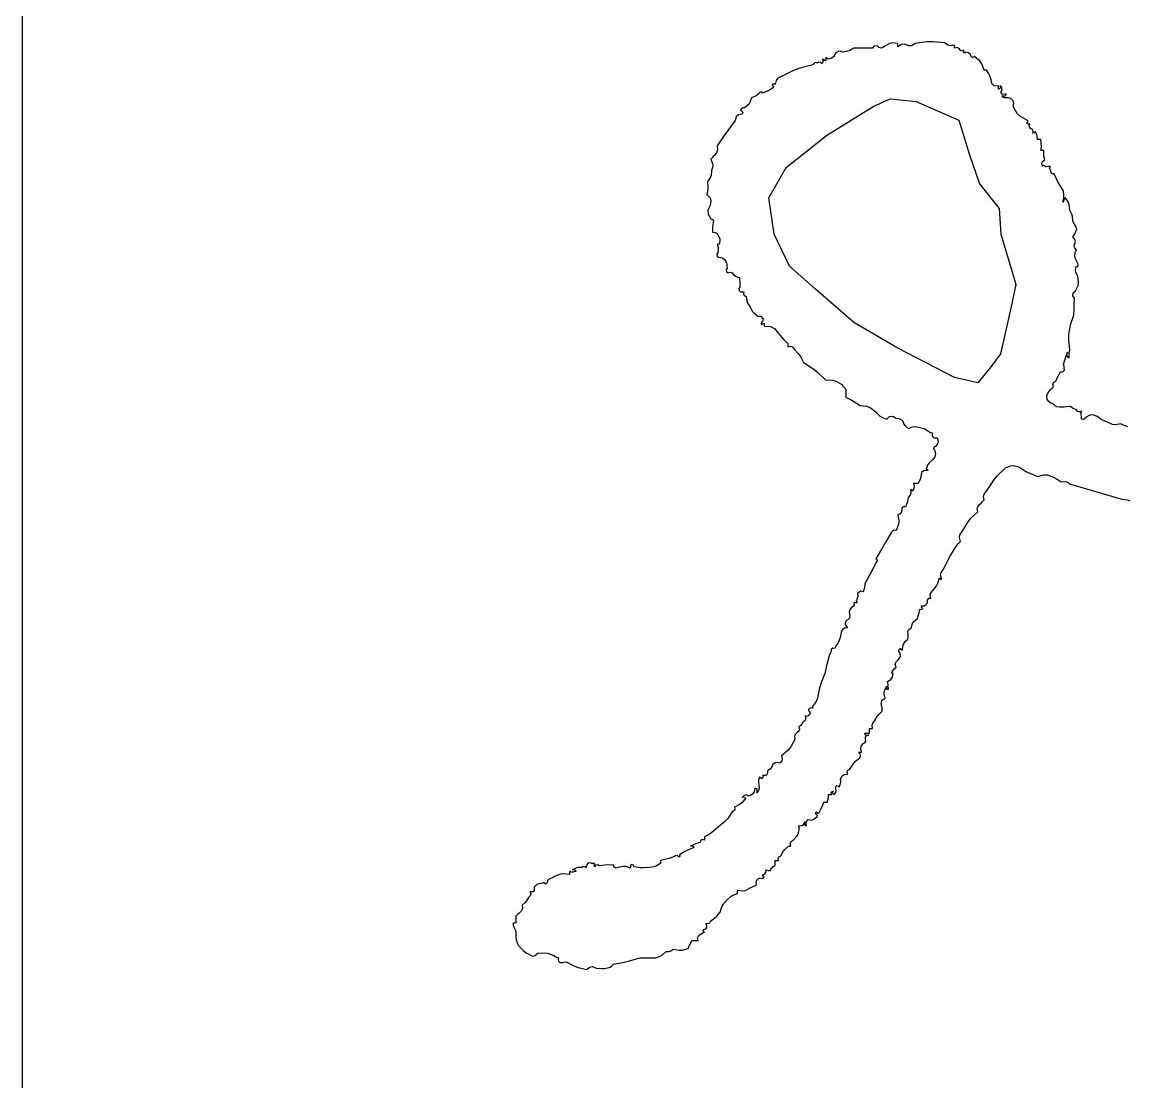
# Model space of a CAD drawing. Header units: millimetres. Extents: x 539196 to 807275, y 431843 to 1156631.
# Drawn here: x 623503 to 624034, y 433869 to 434378 of the extents above; entities that cross this region are included whole.
import ezdxf

# ---------------------------------------------------------------- set-up
doc = ezdxf.new("R2010")
doc.units = ezdxf.units.MM
doc.header["$MEASUREMENT"] = 0

# ---------------------------------------------------------------- blocks, each defined once
blk = doc.blocks.new('nhgjnj')
for p, q in [((109.1103, 1.0803), (109.0967, 1.0566)), ((109.116, 1.0931), (109.1103, 1.0803)), ((109.1245, 1.1192), (109.116, 1.0931)), ((109.7635, 1.0636), (109.7709, 1.1123)), ((109.7709, 1.1123), (109.7781, 1.1367)), ((109.1024, 0.9819), (109.0828, 0.9386)), ((109.0967, 1.0566), (109.1057, 1.0099)), ((109.1057, 1.0099), (109.1024, 0.9819)), ((109.7097, 0.8833), (109.7635, 1.0636)), ((109.0587, 0.8811), (109.0342, 0.8483)), ((109.0689, 0.9), (109.0587, 0.8811)), ((109.0828, 0.9386), (109.0689, 0.9)), ((109.6834, 0.793), (109.7097, 0.8833)), ((109.0342, 0.8483), (109.0189, 0.8094)), ((109.0189, 0.8094), (109.0208, 0.7806)), ((109.6315, 0.6121), (109.6834, 0.793)), ((108.9917, 0.7102), (108.9855, 0.7093)), ((108.9855, 0.7093), (108.9922, 0.6902)), ((108.9922, 0.6902), (108.9874, 0.6734)), ((108.9964, 0.7078), (108.9917, 0.7102)), ((108.9994, 0.7024), (108.9964, 0.7078)), ((109.0215, 0.7065), (108.9994, 0.7024)), ((109.0208, 0.7806), (109.0411, 0.7441)), ((109.0327, 0.7079), (109.0215, 0.7065)), ((109.055, 0.7093), (109.0327, 0.7079)), ((109.0411, 0.7441), (109.0536, 0.7358)), ((109.0536, 0.7358), (109.0584, 0.7239)), ((109.0584, 0.7239), (109.055, 0.7093)), ((107.1354, 0.5903), (107.0962, 0.5635)), ((107.1602, 0.5996), (107.1354, 0.5903)), ((107.2074, 0.6051), (107.1602, 0.5996)), ((107.2439, 0.6226), (107.2074, 0.6051)), ((107.2644, 0.6284), (107.2439, 0.6226)), ((107.3046, 0.6329), (107.2644, 0.6284)), ((107.332, 0.6477), (107.3046, 0.6329)), ((107.3459, 0.6546), (107.332, 0.6477)), ((107.3741, 0.6677), (107.3459, 0.6546)), ((107.4024, 0.655), (107.3741, 0.6677)), ((107.4164, 0.6481), (107.4024, 0.655)), ((107.4435, 0.6329), (107.4164, 0.6481)), ((107.4662, 0.6499), (107.4435, 0.6329)), ((107.4855, 0.6538), (107.4662, 0.6499)), ((107.513, 0.6468), (107.4855, 0.6538)), ((107.5304, 0.6446), (107.513, 0.6468)), ((107.542, 0.6485), (107.5304, 0.6446)), ((107.5547, 0.6607), (107.542, 0.6485)), ((107.56, 0.6639), (107.5547, 0.6607)), ((107.5679, 0.6599), (107.56, 0.6639)), ((107.5686, 0.6538), (107.5679, 0.6599)), ((107.6136, 0.6499), (107.5686, 0.6538)), ((107.6391, 0.6547), (107.6136, 0.6499)), ((107.6797, 0.6746), (107.6391, 0.6547)), ((107.691, 0.6799), (107.6797, 0.6746)), ((107.7049, 0.6729), (107.691, 0.6799)), ((107.7075, 0.6607), (107.7049, 0.6729)), ((107.741, 0.6561), (107.7075, 0.6607)), ((107.7606, 0.6594), (107.741, 0.6561)), ((107.7908, 0.6746), (107.7606, 0.6594)), ((107.8437, 0.6825), (107.7908, 0.6746)), ((107.8749, 0.6776), (107.8437, 0.6825)), ((107.9228, 0.6538), (107.8749, 0.6776)), ((107.9388, 0.6344), (107.9228, 0.6538)), ((107.9654, 0.6314), (107.9388, 0.6344)), ((107.9853, 0.6468), (107.9654, 0.6314)), ((108.0464, 0.6436), (107.9853, 0.6468)), ((108.077, 0.6422), (108.0464, 0.6436)), ((108.1381, 0.6399), (108.077, 0.6422)), ((108.1715, 0.6288), (108.1381, 0.6399)), ((108.1881, 0.6232), (108.1715, 0.6288)), ((108.2215, 0.6121), (108.1881, 0.6232)), ((108.3092, 0.5973), (108.2215, 0.6121)), ((108.3553, 0.5958), (108.3092, 0.5973)), ((108.4438, 0.6051), (108.3553, 0.5958)), ((108.4712, 0.5999), (108.4438, 0.6051)), ((108.4853, 0.5985), (108.4712, 0.5999)), ((108.5132, 0.5982), (108.4853, 0.5985)), ((108.503, 0.5807), (108.5132, 0.5982)), ((108.9578, 0.6296), (108.9439, 0.6121)), ((108.9439, 0.6121), (108.9485, 0.5734)), ((108.9636, 0.6398), (108.9578, 0.6296)), ((108.9717, 0.6607), (108.9636, 0.6398)), ((108.9874, 0.6734), (108.9717, 0.6607)), ((109.6132, 0.583), (109.6315, 0.6121)), ((106.9508, 0.496), (106.8878, 0.4662)), ((106.9816, 0.5128), (106.9508, 0.496)), ((107.0407, 0.5496), (106.9816, 0.5128)), ((107.0795, 0.5532), (107.0407, 0.5496)), ((107.1, 0.5517), (107.0795, 0.5532)), ((107.0962, 0.5635), (107.1129, 0.555)), ((107.1379, 0.5426), (107.1, 0.5517)), ((107.1129, 0.555), (107.1212, 0.5509)), ((107.1212, 0.5509), (107.1379, 0.5426)), ((108.5063, 0.5704), (108.4646, 0.5843)), ((108.4646, 0.5843), (108.4825, 0.5749)), ((108.4825, 0.5749), (108.503, 0.5807)), ((108.5271, 0.5635), (108.5063, 0.5704)), ((108.5688, 0.5496), (108.5271, 0.5635)), ((108.5908, 0.5536), (108.5688, 0.5496)), ((108.602, 0.555), (108.5908, 0.5536)), ((108.6243, 0.5565), (108.602, 0.555)), ((108.6339, 0.545), (108.6243, 0.5565)), ((108.6373, 0.5367), (108.6339, 0.545)), ((108.6382, 0.5218), (108.6373, 0.5367)), ((108.6716, 0.5051), (108.6382, 0.5218)), ((108.6883, 0.4968), (108.6716, 0.5051)), ((108.7216, 0.4801), (108.6883, 0.4968)), ((108.9465, 0.4904), (108.94, 0.4774)), ((108.9508, 0.5148), (108.9465, 0.4904)), ((108.9485, 0.5734), (108.9499, 0.5538)), ((108.9499, 0.5538), (108.9508, 0.5148)), ((109.5831, 0.4884), (109.5916, 0.5026)), ((109.5916, 0.5026), (109.6107, 0.5287)), ((109.6082, 0.563), (109.6132, 0.583)), ((109.6107, 0.5287), (109.6082, 0.563)), ((106.8245, 0.4323), (106.8184, 0.4315)), ((106.8184, 0.4315), (106.8219, 0.415)), ((106.8219, 0.415), (106.8233, 0.4066)), ((106.8233, 0.4066), (106.8253, 0.3898)), ((106.8293, 0.43), (106.8245, 0.4323)), ((106.8323, 0.4245), (106.8293, 0.43)), ((106.8545, 0.4329), (106.8323, 0.4245)), ((106.8656, 0.4371), (106.8545, 0.4329)), ((106.8878, 0.4454), (106.8656, 0.4371)), ((106.8878, 0.4662), (106.8878, 0.4579)), ((106.8878, 0.4579), (106.8878, 0.4537)), ((106.8878, 0.4537), (106.8878, 0.4454)), ((108.7323, 0.4619), (108.7216, 0.4801)), ((108.7496, 0.4544), (108.7323, 0.4619)), ((108.7702, 0.4593), (108.7496, 0.4544)), ((108.7841, 0.4454), (108.7702, 0.4593)), ((108.7911, 0.4384), (108.7841, 0.4454)), ((108.8049, 0.4245), (108.7911, 0.4384)), ((108.8312, 0.4069), (108.8049, 0.4245)), ((108.8497, 0.4018), (108.8312, 0.4069)), ((108.8814, 0.4037), (108.8497, 0.4018)), ((108.9018, 0.4226), (108.8814, 0.4037)), ((108.9107, 0.4344), (108.9018, 0.4226)), ((108.923, 0.4593), (108.9107, 0.4344)), ((108.94, 0.4774), (108.923, 0.4593)), ((109.5481, 0.3742), (109.5497, 0.4071)), ((109.5497, 0.4071), (109.569, 0.4593)), ((109.569, 0.4593), (109.5831, 0.4884)), ((106.5388, 0.3123), (106.5128, 0.2995)), ((106.5128, 0.2995), (106.5214, 0.2945)), ((106.5214, 0.2945), (106.5253, 0.2886)), ((106.5534, 0.3167), (106.5388, 0.3123)), ((106.5822, 0.3204), (106.5534, 0.3167)), ((106.6044, 0.351), (106.5822, 0.3481)), ((106.5822, 0.3481), (106.5822, 0.337)), ((106.5822, 0.337), (106.5822, 0.3315)), ((106.5822, 0.3315), (106.5822, 0.3204)), ((106.6156, 0.3523), (106.6044, 0.351)), ((106.6378, 0.3551), (106.6156, 0.3523)), ((106.6546, 0.3531), (106.6378, 0.3551)), ((106.6629, 0.3517), (106.6546, 0.3531)), ((106.6795, 0.3481), (106.6629, 0.3517)), ((106.7129, 0.3752), (106.6795, 0.3759)), ((106.6795, 0.3759), (106.6795, 0.3648)), ((106.6795, 0.3648), (106.6795, 0.3593)), ((106.6795, 0.3593), (106.6795, 0.3481)), ((106.7299, 0.3766), (106.7129, 0.3752)), ((106.7628, 0.3829), (106.7299, 0.3766)), ((106.7763, 0.3634), (106.7628, 0.3829)), ((106.7954, 0.3562), (106.7763, 0.3634)), ((106.8184, 0.362), (106.7954, 0.3562)), ((106.8165, 0.3825), (106.814, 0.3726)), ((106.814, 0.3726), (106.8184, 0.362)), ((106.8253, 0.3898), (106.8165, 0.3825)), ((109.5349, 0.2509), (109.5621, 0.3204)), ((109.5621, 0.3204), (109.5481, 0.3742)), ((106.4155, 0.2301), (106.3806, 0.1686)), ((106.4224, 0.2356), (106.4155, 0.2301)), ((106.4342, 0.2316), (106.4224, 0.2356)), ((106.4364, 0.2231), (106.4342, 0.2316)), ((106.4452, 0.2304), (106.4364, 0.2231)), ((106.4595, 0.246), (106.4433, 0.2509)), ((106.4433, 0.2509), (106.4477, 0.2403)), ((106.4477, 0.2403), (106.4452, 0.2304)), ((106.4713, 0.2479), (106.4595, 0.246)), ((106.485, 0.2578), (106.4713, 0.2479)), ((106.4934, 0.2744), (106.485, 0.2578)), ((106.5083, 0.2819), (106.4934, 0.2744)), ((106.5266, 0.2787), (106.5083, 0.2819)), ((106.5253, 0.2886), (106.5266, 0.2787)), ((109.4787, 0.1537), (109.518, 0.217)), ((109.518, 0.217), (109.5349, 0.2509)), ((106.2427, 0.1035), (106.221, 0.0842)), ((106.2618, 0.1092), (106.2427, 0.1035)), ((106.2905, 0.105), (106.2618, 0.1092)), ((106.352, 0.14), (106.2905, 0.105)), ((106.3806, 0.1686), (106.352, 0.14)), ((109.4662, 0.108), (109.4787, 0.1537)), ((109.4679, 0.0794), (109.4662, 0.108)), ((106.1245, 0.004), (106.1099, -0.0131)), ((106.1471, 0.0068), (106.1245, 0.004)), ((106.1655, -0.0061), (106.1471, 0.0068)), ((106.1812, 0.0066), (106.1655, -0.0061)), ((106.1939, 0.0389), (106.1793, 0.0425)), ((106.1793, 0.0425), (106.186, 0.0234)), ((106.186, 0.0234), (106.1812, 0.0066)), ((106.1932, 0.0078), (106.2012, 0.0204)), ((106.2082, 0.014), (106.1932, 0.0078)), ((106.2012, 0.0204), (106.1939, 0.0389)), ((106.2156, 0.0264), (106.2082, 0.014)), ((106.2161, 0.0593), (106.2141, 0.0425)), ((106.2141, 0.0425), (106.2156, 0.0264)), ((106.2175, 0.0677), (106.2161, 0.0593)), ((106.221, 0.0842), (106.2175, 0.0677)), ((109.4857, 0.0356), (109.4679, 0.0794)), ((109.5617, -0.0393), (109.4857, 0.0356)), ((106.0543, -0.0895), (106.0192, -0.1021)), ((106.0876, -0.086), (106.0543, -0.0895)), ((106.1104, -0.0604), (106.0876, -0.086)), ((106.1099, -0.0131), (106.1206, -0.0067)), ((106.121, -0.0269), (106.1099, -0.0269)), ((106.1099, -0.0269), (106.1104, -0.0604)), ((106.1206, -0.0067), (106.1363, -0.0146)), ((106.1266, -0.0269), (106.121, -0.0269)), ((106.1377, -0.0269), (106.1266, -0.0269)), ((106.1363, -0.0146), (106.1377, -0.0269)), ((109.6043, -0.0734), (109.5617, -0.0393)), ((109.694, -0.1311), (109.6043, -0.0734)), ((105.8853, -0.1948), (105.8459, -0.2423)), ((105.9135, -0.1744), (105.8853, -0.1948)), ((105.971, -0.152), (105.9135, -0.1744)), ((106.0021, -0.1106), (105.971, -0.1311)), ((105.971, -0.1311), (105.971, -0.1395)), ((105.971, -0.1395), (105.971, -0.1436)), ((105.971, -0.1436), (105.971, -0.152)), ((106.0192, -0.1021), (106.0021, -0.1106)), ((109.7183, -0.1515), (109.694, -0.1311)), ((109.7392, -0.1572), (109.7183, -0.1515)), ((109.7704, -0.152), (109.7392, -0.1572)), ((109.7871, -0.1686), (109.7704, -0.152)), ((109.7955, -0.177), (109.7871, -0.1686)), ((109.8121, -0.1936), (109.7955, -0.177)), ((109.832, -0.2098), (109.8121, -0.1936)), ((105.8168, -0.2915), (105.8112, -0.3187)), ((105.8283, -0.2761), (105.8168, -0.2915)), ((105.8529, -0.2631), (105.8283, -0.2761)), ((105.8459, -0.2423), (105.8545, -0.2444)), ((105.8584, -0.2563), (105.8529, -0.2631)), ((105.8545, -0.2444), (105.8584, -0.2563)), ((109.8498, -0.2138), (109.832, -0.2098)), ((109.8746, -0.2075), (109.8498, -0.2138)), ((109.9361, -0.2719), (109.8746, -0.2075)), ((109.972, -0.3006), (109.9361, -0.2719)), ((105.7778, -0.3739), (105.7707, -0.3929)), ((105.7973, -0.3604), (105.7778, -0.3739)), ((105.7977, -0.3307), (105.7904, -0.3395)), ((105.7904, -0.3395), (105.7989, -0.3417)), ((105.8028, -0.3535), (105.7973, -0.3604)), ((105.8076, -0.3282), (105.7977, -0.3307)), ((105.7989, -0.3417), (105.8028, -0.3535)), ((105.8182, -0.3326), (105.8076, -0.3282)), ((105.8112, -0.3187), (105.8166, -0.3217)), ((105.8166, -0.3217), (105.819, -0.3264)), ((105.819, -0.3264), (105.8182, -0.3326)), ((110.0483, -0.3465), (109.972, -0.3006)), ((110.0789, -0.3665), (110.0483, -0.3465)), ((110.1034, -0.3703), (110.0789, -0.3665)), ((110.1386, -0.3604), (110.1034, -0.3703)), ((110.1596, -0.3811), (110.1386, -0.3604)), ((110.1708, -0.3909), (110.1596, -0.3811)), ((110.1942, -0.409), (110.1708, -0.3909)), ((105.7494, -0.4725), (105.7279, -0.4993)), ((105.7598, -0.4159), (105.7487, -0.4159)), ((105.7487, -0.4159), (105.755, -0.4497)), ((105.755, -0.4497), (105.7494, -0.4725)), ((105.7654, -0.4159), (105.7598, -0.4159)), ((105.7765, -0.4159), (105.7654, -0.4159)), ((105.7707, -0.3929), (105.7765, -0.4159)), ((110.2673, -0.4538), (110.1942, -0.409)), ((110.305, -0.4747), (110.2673, -0.4538)), ((110.3817, -0.5132), (110.305, -0.4747)), ((105.7279, -0.4993), (105.7182, -0.6044)), ((109.2217, -0.5687), (109.2516, -0.5603)), ((109.2217, -0.5798), (109.2217, -0.5687)), ((109.2217, -0.5854), (109.2217, -0.5798)), ((109.2217, -0.5965), (109.2217, -0.5854)), ((109.2516, -0.5603), (109.2731, -0.5642)), ((109.2731, -0.5642), (109.2981, -0.5826)), ((109.2981, -0.5826), (109.3044, -0.5953)), ((109.3328, -0.5896), (109.3663, -0.5818)), ((109.3663, -0.5818), (109.3903, -0.5878)), ((110.4123, -0.5332), (110.3817, -0.5132)), ((110.4368, -0.537), (110.4123, -0.5332)), ((110.472, -0.5271), (110.4368, -0.537)), ((110.4581, -0.5479), (110.4667, -0.5428)), ((110.506, -0.5612), (110.4581, -0.5479)), ((110.4667, -0.5428), (110.4707, -0.537)), ((110.4707, -0.537), (110.472, -0.5271)), ((110.5299, -0.5731), (110.506, -0.5612)), ((110.5692, -0.6035), (110.5299, -0.5731)), ((105.7182, -0.6044), (105.7196, -0.6587)), ((105.7196, -0.6587), (105.7348, -0.7632)), ((109.1347, -0.6954), (109.1392, -0.6819)), ((109.1392, -0.6819), (109.1522, -0.659)), ((109.1522, -0.659), (109.1667, -0.6419)), ((109.1667, -0.6419), (109.1726, -0.6315)), ((109.1726, -0.6315), (109.18, -0.6104)), ((109.18, -0.6104), (109.1975, -0.6124)), ((109.1975, -0.6124), (109.2089, -0.6086)), ((109.2089, -0.6086), (109.2217, -0.5965)), ((109.3044, -0.5953), (109.3222, -0.5989)), ((109.3222, -0.5989), (109.3328, -0.5896)), ((109.3903, -0.5878), (109.4162, -0.6104)), ((109.4162, -0.6104), (109.4432, -0.64)), ((109.4432, -0.64), (109.4618, -0.6524)), ((109.4618, -0.6524), (109.4995, -0.666)), ((109.4982, -0.6582), (109.5057, -0.6508)), ((109.4995, -0.666), (109.4982, -0.6582)), ((109.5057, -0.6508), (109.5134, -0.6521)), ((109.5134, -0.6521), (109.509, -0.6746)), ((109.509, -0.6746), (109.5129, -0.6899)), ((110.591, -0.6226), (110.5692, -0.6035)), ((110.61, -0.6283), (110.591, -0.6226)), ((110.6387, -0.6243), (110.61, -0.6283)), ((110.6405, -0.642), (110.6387, -0.6243)), ((110.6558, -0.6542), (110.6405, -0.642)), ((110.6734, -0.6521), (110.6558, -0.6542)), ((110.6959, -0.6656), (110.6734, -0.6521)), ((110.7058, -0.6815), (110.6959, -0.6656)), ((110.7082, -0.7077), (110.7058, -0.6815)), ((105.7348, -0.7632), (105.7496, -0.7818)), ((105.7496, -0.7818), (105.7546, -0.7951)), ((109.1215, -0.7621), (109.1314, -0.7215)), ((109.1232, -0.7868), (109.1215, -0.7621)), ((109.1314, -0.7215), (109.1347, -0.6954)), ((109.5129, -0.6899), (109.5273, -0.7077)), ((109.5273, -0.7077), (109.5674, -0.7135)), ((109.5674, -0.7135), (109.5875, -0.7192)), ((109.5875, -0.7192), (109.6246, -0.7354)), ((109.6246, -0.7354), (109.6246, -0.7521)), ((109.6246, -0.7521), (109.6246, -0.7604)), ((109.6246, -0.7604), (109.6246, -0.7771)), ((109.6246, -0.7771), (109.6519, -0.7716)), ((109.6519, -0.7716), (109.6683, -0.7732)), ((109.6683, -0.7732), (109.694, -0.7841)), ((110.7181, -0.7063), (110.7082, -0.7077)), ((110.7239, -0.7024), (110.7181, -0.7063)), ((110.729, -0.6938), (110.7239, -0.7024)), ((110.7378, -0.7011), (110.729, -0.6938)), ((110.7359, -0.7215), (110.7403, -0.711)), ((110.7697, -0.7279), (110.7359, -0.7215)), ((110.7403, -0.711), (110.7378, -0.7011)), ((110.7865, -0.7321), (110.7697, -0.7279)), ((110.8193, -0.7424), (110.7865, -0.7321)), ((110.8444, -0.7736), (110.8193, -0.7424)), ((110.8642, -0.7867), (110.8444, -0.7736)), ((105.7556, -0.8188), (105.7405, -0.8547)), ((105.7405, -0.8547), (105.7425, -0.8826)), ((105.7546, -0.7951), (105.7556, -0.8188)), ((109.0558, -0.8942), (109.0689, -0.8744)), ((109.0689, -0.8744), (109.1005, -0.8621)), ((109.1005, -0.8621), (109.116, -0.8512)), ((109.116, -0.8512), (109.1384, -0.8257)), ((109.1384, -0.8257), (109.1232, -0.7868)), ((109.6815, -0.795), (109.6801, -0.8049)), ((109.6801, -0.8049), (109.7089, -0.8009)), ((109.6854, -0.7891), (109.6815, -0.795)), ((109.694, -0.7841), (109.6854, -0.7891)), ((109.7089, -0.8009), (109.7278, -0.8066)), ((109.7278, -0.8066), (109.7496, -0.8257)), ((109.7496, -0.8257), (109.7836, -0.8306)), ((109.7836, -0.8306), (109.8007, -0.8348)), ((109.8007, -0.8348), (109.833, -0.8466)), ((109.833, -0.8466), (109.8309, -0.8642)), ((109.8309, -0.8642), (109.843, -0.8795)), ((109.843, -0.8795), (109.8607, -0.8813)), ((110.9026, -0.798), (110.8642, -0.7867)), ((110.9173, -0.818), (110.9026, -0.798)), ((110.9334, -0.826), (110.9173, -0.818)), ((110.9582, -0.8257), (110.9334, -0.826)), ((110.9844, -0.8228), (110.9582, -0.8257)), ((111.0015, -0.8285), (110.9844, -0.8228)), ((111.0207, -0.8466), (111.0015, -0.8285)), ((111.0469, -0.8659), (111.0207, -0.8466)), ((111.0647, -0.8723), (111.0469, -0.8659)), ((111.0971, -0.8744), (111.0647, -0.8723)), ((111.0958, -0.8843), (111.0971, -0.8744)), ((105.7348, -0.916), (105.729, -0.9609)), ((105.729, -0.9609), (105.734, -0.9874)), ((105.7459, -0.916), (105.7348, -0.916)), ((105.7425, -0.8826), (105.7626, -0.916)), ((105.7515, -0.916), (105.7459, -0.916)), ((105.7626, -0.916), (105.7515, -0.916)), ((109.0308, -0.9586), (109.0481, -0.9299)), ((109.0332, -0.9879), (109.0308, -0.9586)), ((109.0481, -0.9299), (109.0512, -0.9064)), ((109.0512, -0.9064), (109.0558, -0.8942)), ((109.8607, -0.8813), (109.8819, -0.8863)), ((109.8819, -0.8863), (109.8937, -0.8962)), ((109.8937, -0.8962), (109.9024, -0.916)), ((109.9024, -0.916), (109.9577, -0.9081)), ((109.9577, -0.9081), (109.9887, -0.9112)), ((109.9887, -0.9112), (110.0413, -0.9299)), ((110.0413, -0.9299), (110.0394, -0.9474)), ((110.0394, -0.9474), (110.0432, -0.9588)), ((110.0432, -0.9588), (110.0552, -0.9716)), ((110.0552, -0.9716), (110.1495, -1.0274)), ((111.0832, -0.8952), (111.0919, -0.8901)), ((111.095, -0.9071), (111.0832, -0.8952)), ((111.0919, -0.8901), (111.0958, -0.8843)), ((111.1132, -0.9071), (111.095, -0.9071)), ((111.1249, -0.8952), (111.1132, -0.9071)), ((111.1511, -0.8923), (111.1249, -0.8952)), ((111.1682, -0.898), (111.1511, -0.8923)), ((111.1874, -0.916), (111.1682, -0.898)), ((111.2053, -0.9344), (111.1874, -0.916)), ((111.226, -0.939), (111.2053, -0.9344)), ((111.2499, -0.9299), (111.226, -0.939)), ((111.2634, -0.947), (111.2499, -0.9299)), ((111.2724, -0.9545), (111.2634, -0.947)), ((111.2916, -0.9647), (111.2724, -0.9545)), ((111.297, -0.9678), (111.2916, -0.9647)), ((111.3048, -0.9639), (111.297, -0.9678)), ((111.3055, -0.9577), (111.3048, -0.9639)), ((111.3389, -0.9634), (111.3055, -0.9577)), ((111.3582, -0.9769), (111.3389, -0.9634)), ((111.375, -1.0063), (111.3582, -0.9769)), ((105.734, -0.9874), (105.7556, -1.0272)), ((105.7556, -1.0272), (105.7708, -1.0444)), ((105.7748, -1.0604), (105.7695, -1.0827)), ((105.7708, -1.0444), (105.7748, -1.0604)), ((109.0256, -1.0782), (109.0393, -1.0568)), ((109.055, -1.0133), (109.0332, -0.9879)), ((109.0393, -1.0568), (109.055, -1.0133)), ((110.1495, -1.0274), (110.1968, -1.0552)), ((110.1968, -1.0552), (110.2914, -1.1105)), ((111.4024, -1.0011), (111.375, -1.0063)), ((111.4165, -0.9997), (111.4024, -1.0011)), ((111.4444, -0.9994), (111.4165, -0.9997)), ((111.457, -1.0327), (111.4167, -1.0133)), ((111.4167, -1.0133), (111.4273, -1.0196)), ((111.4273, -1.0196), (111.4431, -1.0117)), ((111.4431, -1.0117), (111.4444, -0.9994)), ((111.4839, -1.036), (111.457, -1.0327)), ((111.5278, -1.0272), (111.4839, -1.036)), ((111.5366, -1.047), (111.5278, -1.0272)), ((111.5484, -1.0568), (111.5366, -1.047)), ((111.5695, -1.0619), (111.5484, -1.0568)), ((111.5969, -1.0566), (111.5695, -1.0619)), ((111.611, -1.0552), (111.5969, -1.0566)), ((111.6389, -1.055), (111.611, -1.0552)), ((111.6678, -1.085), (111.6389, -1.055)), ((105.7695, -1.0827), (105.7535, -1.0983)), ((105.7535, -1.0983), (105.7571, -1.1271)), ((105.7571, -1.1271), (105.7765, -1.1383)), ((105.7765, -1.1383), (105.7765, -1.205)), ((108.9416, -1.1898), (108.9548, -1.157)), ((108.9548, -1.157), (108.9925, -1.1105)), ((108.9925, -1.1105), (109.0256, -1.0782)), ((110.2914, -1.1105), (110.2976, -1.1009)), ((110.2976, -1.1009), (110.3091, -1.098)), ((110.3091, -1.098), (110.3192, -1.1036)), ((110.3192, -1.1036), (110.3971, -1.1451)), ((110.3971, -1.1451), (110.436, -1.1659)), ((110.436, -1.1659), (110.5137, -1.2078)), ((111.6853, -1.0982), (111.6678, -1.085)), ((111.7223, -1.1175), (111.6853, -1.0982)), ((111.7441, -1.1366), (111.7223, -1.1175)), ((111.763, -1.1423), (111.7441, -1.1366)), ((111.7917, -1.1383), (111.763, -1.1423)), ((111.7917, -1.1494), (111.7917, -1.1383)), ((111.7917, -1.155), (111.7917, -1.1494)), ((111.7917, -1.1661), (111.7917, -1.155)), ((111.8084, -1.1661), (111.7917, -1.1661)), ((111.8167, -1.1661), (111.8084, -1.1661)), ((111.8334, -1.1661), (111.8167, -1.1661)), ((111.8334, -1.1828), (111.8334, -1.1661)), ((111.8549, -1.1916), (111.8473, -1.173)), ((111.8473, -1.173), (111.8553, -1.1857)), ((105.7765, -1.205), (105.7765, -1.2383)), ((105.7765, -1.2383), (105.7765, -1.305)), ((108.9042, -1.2981), (108.9369, -1.2494)), ((108.9369, -1.2494), (108.9416, -1.1898)), ((110.5137, -1.2078), (110.5419, -1.21)), ((110.5419, -1.21), (110.5562, -1.2129)), ((110.5562, -1.2129), (110.5831, -1.2217)), ((110.5831, -1.2217), (110.5783, -1.2468)), ((110.5783, -1.2468), (110.5992, -1.2712)), ((110.5992, -1.2712), (110.6248, -1.2703)), ((110.6248, -1.2703), (110.6415, -1.2758)), ((111.8334, -1.1911), (111.8334, -1.1828)), ((111.8334, -1.2078), (111.8334, -1.1911)), ((111.8479, -1.2041), (111.8334, -1.2078)), ((111.8553, -1.1857), (111.8479, -1.2041)), ((111.8689, -1.2009), (111.8549, -1.1916)), ((111.889, -1.2008), (111.8689, -1.2009)), ((111.9051, -1.1993), (111.889, -1.2008)), ((111.9175, -1.2067), (111.9051, -1.1993)), ((111.9237, -1.2217), (111.9175, -1.2067)), ((111.9489, -1.2398), (111.9237, -1.2217)), ((111.9701, -1.2437), (111.9489, -1.2398)), ((112.0001, -1.2356), (111.9701, -1.2437)), ((112.0001, -1.2467), (112.0001, -1.2356)), ((112.0001, -1.2522), (112.0001, -1.2467)), ((112.0153, -1.25), (112.0001, -1.2633)), ((112.0001, -1.2633), (112.0001, -1.2522)), ((112.0288, -1.2462), (112.0153, -1.25)), ((112.0487, -1.2494), (112.0288, -1.2462)), ((112.0845, -1.2914), (112.0487, -1.2494)), ((105.7765, -1.305), (105.796, -1.3414)), ((105.796, -1.3414), (105.8032, -1.3617)), ((105.8032, -1.3617), (105.8112, -1.4023)), ((108.8605, -1.3745), (108.8889, -1.3232)), ((108.8889, -1.3232), (108.9042, -1.2981)), ((110.6415, -1.2758), (110.6498, -1.2786)), ((110.6498, -1.2786), (110.6665, -1.2842)), ((110.6665, -1.2842), (110.6695, -1.2787)), ((110.6695, -1.2787), (110.6742, -1.2764)), ((110.6742, -1.2764), (110.6804, -1.2772)), ((110.6804, -1.2772), (110.6804, -1.2883)), ((110.6804, -1.2883), (110.6804, -1.2939)), ((110.6804, -1.2939), (110.6804, -1.305)), ((110.6804, -1.305), (110.6987, -1.3018)), ((110.6987, -1.3018), (110.7136, -1.3092)), ((110.7136, -1.3092), (110.7221, -1.3258)), ((110.7221, -1.3258), (110.7447, -1.3428)), ((110.7447, -1.3428), (110.764, -1.3467)), ((110.764, -1.3467), (110.7915, -1.3397)), ((110.7915, -1.3397), (110.8151, -1.3435)), ((110.8151, -1.3435), (110.8289, -1.3534)), ((110.8289, -1.3534), (110.8401, -1.3745)), ((110.8823, -1.3762), (110.9026, -1.3606)), ((110.9026, -1.3606), (110.905, -1.3867)), ((112.1063, -1.3103), (112.0845, -1.2914)), ((112.1529, -1.3397), (112.1063, -1.3103)), ((112.1614, -1.3563), (112.1529, -1.3397)), ((112.1762, -1.3638), (112.1614, -1.3563)), ((112.1946, -1.3606), (112.1762, -1.3638)), ((112.1992, -1.3903), (112.1946, -1.3606)), ((105.8112, -1.4023), (105.8023, -1.4258)), ((105.8023, -1.4258), (105.8043, -1.4437)), ((105.8043, -1.4437), (105.8182, -1.4648)), ((105.8182, -1.4648), (105.8511, -1.4833)), ((108.7117, -1.4945), (108.7208, -1.4627)), ((108.7208, -1.4627), (108.7494, -1.4092)), ((108.7494, -1.4092), (108.7686, -1.399)), ((108.7686, -1.399), (108.7776, -1.3915)), ((108.7776, -1.3915), (108.7911, -1.3745)), ((108.7911, -1.3745), (108.8188, -1.3745)), ((108.8188, -1.3745), (108.8327, -1.3745)), ((108.8327, -1.3745), (108.8605, -1.3745)), ((110.8401, -1.3745), (110.8652, -1.38)), ((110.8652, -1.38), (110.8823, -1.3762)), ((110.905, -1.3867), (110.9149, -1.4026)), ((110.9149, -1.4026), (110.9374, -1.4161)), ((110.9374, -1.4161), (110.9773, -1.4224)), ((110.9773, -1.4224), (110.9974, -1.4282)), ((110.9974, -1.4282), (111.0346, -1.4439)), ((111.0346, -1.4439), (111.0517, -1.4584)), ((111.0517, -1.4584), (111.0621, -1.4643)), ((111.0621, -1.4643), (111.0832, -1.4717)), ((112.2106, -1.4074), (112.1992, -1.3903)), ((112.2363, -1.4231), (112.2106, -1.4074)), ((112.2641, -1.4204), (112.2363, -1.4231)), ((112.279, -1.4219), (112.2641, -1.4204)), ((112.3057, -1.43), (112.279, -1.4219)), ((112.2971, -1.4556), (112.2988, -1.4439)), ((112.308, -1.4665), (112.2971, -1.4556)), ((112.2988, -1.4439), (112.3042, -1.4409)), ((112.3042, -1.4409), (112.3066, -1.4362)), ((112.3066, -1.4362), (112.3057, -1.43)), ((112.3196, -1.4648), (112.308, -1.4665)), ((112.3419, -1.4595), (112.3196, -1.4648)), ((112.358, -1.4635), (112.3419, -1.4595)), ((112.3752, -1.4787), (112.358, -1.4635)), ((105.8511, -1.4833), (105.8663, -1.5041)), ((105.866, -1.5399), (105.8585, -1.5473)), ((105.8585, -1.5473), (105.8598, -1.5551)), ((105.8598, -1.5551), (105.8704, -1.5507)), ((105.8737, -1.5412), (105.866, -1.5399)), ((105.8663, -1.5041), (105.8737, -1.5412)), ((105.8704, -1.5507), (105.8803, -1.5532)), ((105.8876, -1.562), (105.879, -1.5671)), ((105.8803, -1.5532), (105.8876, -1.562)), ((108.6397, -1.6269), (108.7077, -1.5551)), ((108.7077, -1.5551), (108.7117, -1.4945)), ((111.0832, -1.4717), (111.0812, -1.4894)), ((111.0812, -1.4894), (111.0933, -1.5046)), ((111.0933, -1.5046), (111.111, -1.5064)), ((111.111, -1.5064), (111.1221, -1.512)), ((111.1221, -1.512), (111.1277, -1.5148)), ((111.1277, -1.5148), (111.1388, -1.5203)), ((111.1388, -1.5203), (111.2055, -1.537)), ((111.2055, -1.537), (111.2388, -1.5453)), ((111.2388, -1.5453), (111.3055, -1.562)), ((111.3055, -1.562), (111.3891, -1.5946)), ((112.3487, -1.498), (112.3474, -1.4856)), ((112.3474, -1.4856), (112.3561, -1.4931)), ((112.3645, -1.5058), (112.3487, -1.498)), ((112.3561, -1.4931), (112.371, -1.4893)), ((112.3752, -1.4995), (112.3645, -1.5058)), ((112.371, -1.4893), (112.3752, -1.4787)), ((112.3752, -1.5106), (112.3752, -1.4995)), ((112.3752, -1.5162), (112.3752, -1.5106)), ((112.3752, -1.5273), (112.3752, -1.5162)), ((112.4035, -1.5295), (112.3752, -1.5273)), ((112.4177, -1.5324), (112.4035, -1.5295)), ((112.4447, -1.5412), (112.4177, -1.5324)), ((112.4447, -1.5523), (112.4447, -1.5412)), ((112.4447, -1.5578), (112.4447, -1.5523)), ((112.4447, -1.569), (112.4447, -1.5578)), ((105.8751, -1.5729), (105.8737, -1.5829)), ((105.8737, -1.5829), (105.8899, -1.5779)), ((105.879, -1.5671), (105.8751, -1.5729)), ((105.8899, -1.5779), (105.9017, -1.5799)), ((105.9027, -1.5961), (105.8992, -1.6138)), ((105.8992, -1.6138), (105.9085, -1.6245)), ((105.9017, -1.5799), (105.9154, -1.5898)), ((105.9154, -1.5898), (105.9027, -1.5961)), ((105.9085, -1.6245), (105.9036, -1.6414)), ((105.9036, -1.6414), (105.9083, -1.6556)), ((105.9083, -1.6556), (105.9223, -1.6662)), ((108.6086, -1.6665), (108.6397, -1.6269)), ((111.3891, -1.5946), (111.4328, -1.6073)), ((111.4328, -1.6073), (111.5208, -1.6245)), ((111.5208, -1.6245), (111.5473, -1.6354)), ((111.5473, -1.6354), (111.5602, -1.6425)), ((111.5602, -1.6425), (111.5834, -1.6593)), ((111.5834, -1.6593), (111.5907, -1.6681)), ((112.4809, -1.5853), (112.4447, -1.569)), ((112.499, -1.5937), (112.4809, -1.5853)), ((112.535, -1.6106), (112.499, -1.5937)), ((112.528, -1.6315), (112.5365, -1.6293)), ((112.5348, -1.6403), (112.528, -1.6315)), ((112.549, -1.6403), (112.5348, -1.6403)), ((112.5405, -1.6175), (112.535, -1.6106)), ((112.5365, -1.6293), (112.5405, -1.6175)), ((112.5558, -1.6315), (112.549, -1.6403)), ((112.5626, -1.626), (112.5558, -1.6315)), ((112.5745, -1.6299), (112.5626, -1.626)), ((112.5766, -1.6384), (112.5745, -1.6299)), ((112.5958, -1.6602), (112.5766, -1.6384)), ((112.6014, -1.6791), (112.5958, -1.6602)), ((105.9223, -1.6662), (105.952, -1.7811)), ((108.5036, -1.7762), (108.5549, -1.7496)), ((108.5549, -1.7496), (108.6086, -1.6665)), ((111.5907, -1.6681), (111.6005, -1.6706)), ((111.6005, -1.6706), (111.6111, -1.6662)), ((111.6111, -1.6662), (111.608, -1.6846)), ((111.608, -1.6846), (111.6154, -1.6994)), ((111.6154, -1.6994), (111.632, -1.7079)), ((111.632, -1.7079), (111.6383, -1.6952)), ((111.6383, -1.6952), (111.656, -1.6916)), ((111.656, -1.6916), (111.6667, -1.7009)), ((111.6667, -1.7009), (111.6803, -1.7073)), ((111.6803, -1.7073), (111.6861, -1.7217)), ((111.6861, -1.7217), (111.6806, -1.7357)), ((111.6806, -1.7357), (111.7036, -1.7299)), ((111.7036, -1.7299), (111.7226, -1.737)), ((111.7226, -1.737), (111.7362, -1.7565)), ((111.7362, -1.7565), (111.7553, -1.7667)), ((112.5975, -1.7079), (112.6014, -1.6791)), ((112.6152, -1.7224), (112.5975, -1.7079)), ((112.6306, -1.7262), (112.6152, -1.7224)), ((112.6407, -1.7492), (112.6183, -1.7357)), ((112.6183, -1.7357), (112.631, -1.7437)), ((112.653, -1.7218), (112.6306, -1.7262)), ((112.631, -1.7437), (112.6494, -1.7363)), ((112.6507, -1.7651), (112.6407, -1.7492)), ((112.6494, -1.7363), (112.653, -1.7218)), ((105.952, -1.7811), (105.9733, -1.8379)), ((105.9733, -1.8379), (106.0265, -1.944)), ((108.4102, -1.8655), (108.4173, -1.8464)), ((108.4173, -1.8464), (108.4368, -1.8329)), ((108.4368, -1.8329), (108.4791, -1.7935)), ((108.4791, -1.7935), (108.5036, -1.7762)), ((111.7553, -1.7667), (111.7644, -1.7742)), ((111.7644, -1.7742), (111.7778, -1.7912)), ((111.7778, -1.7912), (111.7969, -1.7845)), ((111.7969, -1.7845), (111.8138, -1.7894)), ((111.8138, -1.7894), (111.8265, -1.8051)), ((111.8265, -1.8051), (111.8457, -1.8232)), ((111.8457, -1.8232), (111.8628, -1.8289)), ((111.8628, -1.8289), (111.889, -1.826)), ((111.889, -1.826), (111.9544, -1.8628)), ((112.653, -1.7912), (112.6507, -1.7651)), ((112.6592, -1.7921), (112.653, -1.7912)), ((112.6639, -1.7897), (112.6592, -1.7921)), ((112.6669, -1.7843), (112.6639, -1.7897)), ((112.7157, -1.7937), (112.6669, -1.7843)), ((112.7412, -1.8065), (112.7157, -1.7937)), ((112.7781, -1.8399), (112.7412, -1.8065)), ((112.7916, -1.8594), (112.7781, -1.8399)), ((106.0265, -1.944), (106.0409, -1.9766)), ((108.2979, -1.9718), (108.3355, -1.9402)), ((108.3355, -1.9402), (108.3537, -1.9235)), ((108.3537, -1.9235), (108.3882, -1.8885)), ((108.3882, -1.8885), (108.3993, -1.8885)), ((108.3993, -1.8885), (108.4049, -1.8885)), ((108.4049, -1.8885), (108.416, -1.8885)), ((108.416, -1.8885), (108.4102, -1.8655)), ((111.9544, -1.8628), (111.9852, -1.8878)), ((111.9852, -1.8878), (112.0348, -1.944)), ((112.0348, -1.944), (112.0599, -1.9386)), ((112.0599, -1.9386), (112.077, -1.9424)), ((112.077, -1.9424), (112.0974, -1.9579)), ((112.8106, -1.8665), (112.7916, -1.8594)), ((112.8336, -1.8607), (112.8106, -1.8665)), ((112.8336, -1.869), (112.8336, -1.8607)), ((112.8336, -1.8732), (112.8336, -1.869)), ((112.8336, -1.8815), (112.8336, -1.8732)), ((112.8619, -1.9145), (112.8336, -1.8815)), ((112.8795, -1.9292), (112.8619, -1.9145)), ((112.917, -1.951), (112.8795, -1.9292)), ((112.9255, -1.9676), (112.917, -1.951)), ((106.0409, -1.9766), (106.0611, -1.9927)), ((106.0611, -1.9927), (106.096, -1.9996)), ((106.096, -1.9996), (106.0916, -2.0102)), ((106.0916, -2.0102), (106.0941, -2.0201)), ((106.0941, -2.0201), (106.1029, -2.0274)), ((106.1029, -2.0274), (106.108, -2.0187)), ((106.108, -2.0187), (106.1139, -2.0148)), ((106.1139, -2.0148), (106.1238, -2.0135)), ((106.1238, -2.0135), (106.1456, -2.0512)), ((106.1456, -2.0512), (106.1554, -2.0707)), ((108.2354, -2.0969), (108.2369, -2.041)), ((108.2369, -2.041), (108.2541, -2.0066)), ((108.2541, -2.0066), (108.2979, -1.9718)), ((112.0974, -1.9579), (112.0911, -1.9828)), ((112.0911, -1.9828), (112.0951, -2.0006)), ((112.0951, -2.0006), (112.1113, -2.0205)), ((112.1113, -2.0205), (112.1377, -2.0336)), ((112.1377, -2.0336), (112.1503, -2.0446)), ((112.1503, -2.0446), (112.1668, -2.0691)), ((112.9403, -1.975), (112.9255, -1.9676)), ((112.9587, -1.9718), (112.9403, -1.975)), ((112.9587, -1.9829), (112.9587, -1.9718)), ((112.9587, -1.9885), (112.9587, -1.9829)), ((112.9587, -1.9996), (112.9587, -1.9885)), ((112.9753, -1.9996), (112.9587, -1.9996)), ((112.9837, -1.9996), (112.9753, -1.9996)), ((113.0003, -1.9996), (112.9837, -1.9996)), ((113.0139, -2.0213), (113.0003, -1.9996)), ((113.0254, -2.0312), (113.0139, -2.0213)), ((113.049, -2.0413), (113.0254, -2.0312)), ((113.047, -2.0581), (113.049, -2.0413)), ((106.1554, -2.0707), (106.1724, -2.1108)), ((106.1724, -2.1108), (106.1631, -2.1214)), ((106.1631, -2.1214), (106.1667, -2.1392)), ((106.1667, -2.1392), (106.1793, -2.1455)), ((106.1793, -2.1455), (106.1961, -2.1687)), ((108.1441, -2.1268), (108.1685, -2.1059)), ((108.1451, -2.1524), (108.1441, -2.1268)), ((108.1685, -2.1059), (108.1937, -2.1108)), ((108.1937, -2.1108), (108.1977, -2.1215)), ((108.1977, -2.1215), (108.2129, -2.1253)), ((108.2089, -2.1068), (108.2076, -2.0969)), ((108.2076, -2.0969), (108.2187, -2.0969)), ((108.2128, -2.1126), (108.2089, -2.1068)), ((108.2215, -2.1177), (108.2128, -2.1126)), ((108.2129, -2.1253), (108.2215, -2.1177)), ((108.2187, -2.0969), (108.2243, -2.0969)), ((108.2243, -2.0969), (108.2354, -2.0969)), ((112.1668, -2.0691), (112.1843, -2.0671)), ((112.1843, -2.0671), (112.1957, -2.0709)), ((112.1957, -2.0709), (112.2085, -2.083)), ((112.2085, -2.083), (112.2085, -2.0941)), ((112.2085, -2.0941), (112.2085, -2.0996)), ((112.2085, -2.0996), (112.2085, -2.1108)), ((112.2085, -2.1108), (112.2191, -2.1064)), ((112.2191, -2.1064), (112.229, -2.1089)), ((112.2237, -2.1286), (112.2224, -2.1385)), ((112.2224, -2.1385), (112.2491, -2.1467)), ((112.2276, -2.1228), (112.2237, -2.1286)), ((112.2363, -2.1177), (112.2276, -2.1228)), ((112.229, -2.1089), (112.2363, -2.1177)), ((112.2491, -2.1467), (112.2641, -2.1482)), ((112.2641, -2.1482), (112.2919, -2.1455)), ((112.2919, -2.1455), (112.3205, -2.141)), ((112.3205, -2.141), (112.3399, -2.1468)), ((112.3399, -2.1468), (112.3613, -2.1663)), ((113.042, -2.083), (113.0456, -2.0664)), ((113.0605, -2.0804), (113.042, -2.083)), ((113.0456, -2.0664), (113.047, -2.0581)), ((113.0746, -2.0875), (113.0605, -2.0804)), ((113.0837, -2.1038), (113.0746, -2.0875)), ((113.0905, -2.1093), (113.0837, -2.1038)), ((113.1024, -2.1054), (113.0905, -2.1093)), ((113.1045, -2.0969), (113.1024, -2.1054)), ((113.1146, -2.1068), (113.1045, -2.0969)), ((113.1115, -2.1316), (113.1169, -2.1185)), ((113.1246, -2.157), (113.1115, -2.1316)), ((113.1169, -2.1185), (113.1146, -2.1068)), ((106.1961, -2.1687), (106.2032, -2.1815)), ((106.2032, -2.1815), (106.2141, -2.208)), ((106.2141, -2.208), (106.2551, -2.2237)), ((106.2551, -2.2237), (106.2752, -2.2376)), ((106.2752, -2.2376), (106.3044, -2.2705)), ((108.0097, -2.2512), (108.0297, -2.2436)), ((108.0297, -2.2436), (108.0617, -2.2219)), ((108.0617, -2.2219), (108.1004, -2.2023)), ((108.1004, -2.2023), (108.1188, -2.187)), ((108.1188, -2.187), (108.1451, -2.1524)), ((112.3256, -2.1637), (112.3196, -2.1802)), ((112.3196, -2.1802), (112.3531, -2.1859)), ((112.3466, -2.1567), (112.3256, -2.1637)), ((112.3613, -2.1663), (112.3466, -2.1567)), ((112.3531, -2.1859), (112.3723, -2.1994)), ((112.3723, -2.1994), (112.3891, -2.2288)), ((112.3891, -2.2288), (112.3793, -2.2525)), ((113.1455, -2.1686), (113.1246, -2.157)), ((113.174, -2.1663), (113.1455, -2.1686)), ((113.1851, -2.1885), (113.174, -2.1663)), ((113.1907, -2.1997), (113.1851, -2.1885)), ((113.2018, -2.2219), (113.1907, -2.1997)), ((113.2234, -2.2616), (113.2018, -2.2219)), ((106.3044, -2.2705), (106.3031, -2.2867)), ((106.3031, -2.2867), (106.3104, -2.2988)), ((106.3104, -2.2988), (106.3252, -2.3052)), ((106.3252, -2.3052), (106.3315, -2.2917)), ((106.3315, -2.2917), (106.346, -2.2859)), ((106.346, -2.2859), (106.3599, -2.2913)), ((106.3599, -2.2913), (106.3637, -2.3246)), ((106.3637, -2.3246), (106.3829, -2.3462)), ((106.3829, -2.3462), (106.4155, -2.3539)), ((107.7914, -2.3506), (107.7973, -2.3403)), ((107.7973, -2.3403), (107.8047, -2.3191)), ((107.8047, -2.3191), (107.8376, -2.3129)), ((107.8376, -2.3129), (107.8546, -2.3115)), ((107.8546, -2.3115), (107.8881, -2.3122)), ((107.8881, -2.3122), (107.9019, -2.3219)), ((107.9019, -2.3219), (107.9199, -2.3189)), ((107.9199, -2.3189), (107.9297, -2.3052)), ((107.9297, -2.2886), (107.9297, -2.2775)), ((107.9297, -2.2775), (107.9481, -2.2806)), ((107.9297, -2.2941), (107.9297, -2.2886)), ((107.9297, -2.3052), (107.9297, -2.2941)), ((107.9481, -2.2806), (107.963, -2.2732)), ((107.963, -2.2732), (107.9714, -2.2566)), ((107.9714, -2.2566), (108.0097, -2.2512)), ((112.3793, -2.2525), (112.3841, -2.2741)), ((112.3841, -2.2741), (112.403, -2.2913)), ((112.397, -2.2816), (112.4001, -2.2694)), ((112.403, -2.2913), (112.397, -2.2816)), ((112.4001, -2.2694), (112.4099, -2.2636)), ((112.4099, -2.2636), (112.4484, -2.2947)), ((112.4484, -2.2947), (112.4652, -2.3161)), ((112.4652, -2.3161), (112.4863, -2.3608)), ((113.2226, -2.333), (113.2284, -2.2882)), ((113.2337, -2.333), (113.2226, -2.333)), ((113.2284, -2.2882), (113.2234, -2.2616)), ((113.2393, -2.333), (113.2337, -2.333)), ((113.2504, -2.333), (113.2393, -2.333)), ((113.2647, -2.373), (113.2504, -2.333)), ((106.4155, -2.3539), (106.5038, -2.4186)), ((106.5038, -2.4186), (106.5482, -2.4506)), ((107.6433, -2.4471), (107.6727, -2.4303)), ((107.6727, -2.4303), (107.6922, -2.4276)), ((107.6922, -2.4276), (107.7019, -2.4262)), ((107.7019, -2.4262), (107.7214, -2.4233)), ((107.7214, -2.4233), (107.7352, -2.4331)), ((107.7352, -2.4331), (107.7531, -2.4301)), ((107.7531, -2.4301), (107.763, -2.4164)), ((107.7564, -2.3973), (107.7612, -2.3804)), ((107.763, -2.4164), (107.7564, -2.3973)), ((107.7612, -2.3804), (107.7769, -2.3678)), ((107.7769, -2.3678), (107.7914, -2.3506)), ((112.4863, -2.3608), (112.5047, -2.3576)), ((112.5047, -2.3576), (112.5195, -2.365)), ((112.5195, -2.365), (112.528, -2.3816)), ((112.528, -2.3816), (112.5878, -2.4196)), ((112.5878, -2.4196), (112.6156, -2.4445)), ((113.2767, -2.3926), (113.2647, -2.373)), ((113.306, -2.4233), (113.2767, -2.3926)), ((113.3437, -2.4576), (113.306, -2.4233)), ((106.5482, -2.4506), (106.6378, -2.5136)), ((106.6378, -2.5136), (106.672, -2.5108)), ((106.672, -2.5108), (106.6922, -2.5159)), ((106.6922, -2.5159), (106.7211, -2.5345)), ((106.7211, -2.5345), (106.735, -2.5484)), ((107.4018, -2.5553), (107.4042, -2.5292)), ((107.4042, -2.5292), (107.4141, -2.5133)), ((107.4141, -2.5133), (107.4366, -2.4997)), ((107.4366, -2.4997), (107.4599, -2.4904)), ((107.4599, -2.4904), (107.4743, -2.4888)), ((107.4743, -2.4888), (107.4991, -2.4928)), ((107.4991, -2.4928), (107.5077, -2.4978)), ((107.5077, -2.4978), (107.5116, -2.5037)), ((107.5116, -2.5037), (107.513, -2.5136)), ((107.513, -2.5136), (107.5397, -2.5055)), ((107.5397, -2.5055), (107.5547, -2.504)), ((107.5547, -2.504), (107.5824, -2.5067)), ((107.5824, -2.5067), (107.5962, -2.5164)), ((107.5962, -2.5164), (107.6142, -2.5134)), ((107.6142, -2.5134), (107.6241, -2.4997)), ((107.6241, -2.4997), (107.6299, -2.4663)), ((107.6299, -2.4663), (107.6433, -2.4471)), ((112.6156, -2.4445), (112.66, -2.4997)), ((112.66, -2.4997), (112.7012, -2.5457)), ((113.3682, -2.4714), (113.3437, -2.4576)), ((113.4171, -2.4858), (113.3682, -2.4714)), ((113.451, -2.5158), (113.4171, -2.4858)), ((113.4666, -2.5329), (113.451, -2.5158)), ((113.4935, -2.5692), (113.4666, -2.5329)), ((106.735, -2.5484), (106.742, -2.5553)), ((106.742, -2.5553), (106.7559, -2.5692)), ((106.7559, -2.5692), (106.7948, -2.554)), ((106.7948, -2.554), (106.8195, -2.5523)), ((106.8195, -2.5523), (106.8601, -2.5622)), ((106.8601, -2.5622), (106.9012, -2.5664)), ((106.9012, -2.5664), (106.9229, -2.5742)), ((106.9229, -2.5742), (106.9573, -2.597)), ((106.9573, -2.597), (107.0018, -2.5951)), ((107.0018, -2.5951), (107.0245, -2.5965)), ((107.0245, -2.5965), (107.0684, -2.6039)), ((107.0684, -2.6039), (107.0979, -2.5762)), ((107.0979, -2.5762), (107.126, -2.5682)), ((107.126, -2.5682), (107.1657, -2.5761)), ((107.1657, -2.5761), (107.2093, -2.5944)), ((107.2093, -2.5944), (107.2425, -2.5924)), ((107.2425, -2.5924), (107.2838, -2.5692)), ((107.2838, -2.5692), (107.29, -2.5542)), ((107.29, -2.5542), (107.3024, -2.5468)), ((107.3024, -2.5468), (107.3185, -2.5484)), ((107.3185, -2.5484), (107.3515, -2.5536)), ((107.3515, -2.5536), (107.3684, -2.555)), ((107.3684, -2.555), (107.4018, -2.5553)), ((112.7012, -2.5457), (112.7196, -2.5712)), ((112.7196, -2.5712), (112.7503, -2.6248)), ((112.7503, -2.6248), (112.7614, -2.6248)), ((112.7614, -2.6248), (112.767, -2.6248)), ((112.767, -2.6248), (112.7781, -2.6248)), ((112.7781, -2.6248), (112.7749, -2.6431)), ((113.5101, -2.5777), (113.4935, -2.5692)), ((113.5175, -2.5925), (113.5101, -2.5777)), ((113.5144, -2.6109), (113.5175, -2.5925)), ((113.5205, -2.6117), (113.5144, -2.6109)), ((113.5252, -2.6093), (113.5205, -2.6117)), ((113.5282, -2.6039), (113.5252, -2.6093)), ((113.5483, -2.6038), (113.5282, -2.6039)), ((113.5623, -2.6132), (113.5483, -2.6038)), ((113.5699, -2.6317), (113.5623, -2.6132)), ((113.5768, -2.6372), (113.5699, -2.6317)), ((113.5886, -2.6333), (113.5768, -2.6372)), ((113.5908, -2.6248), (113.5886, -2.6333)), ((113.5985, -2.639), (113.5908, -2.6248)), ((113.6027, -2.646), (113.5985, -2.639)), ((112.7749, -2.6431), (112.7823, -2.658)), ((112.7823, -2.658), (112.7989, -2.6664)), ((112.7989, -2.6664), (112.8103, -2.7007)), ((112.8103, -2.7007), (112.8173, -2.7176)), ((112.8173, -2.7176), (112.8336, -2.7498)), ((112.8273, -2.7391), (112.8352, -2.7233)), ((112.8352, -2.7233), (112.8475, -2.722)), ((112.8475, -2.722), (112.868, -2.774)), ((113.6116, -2.6595), (113.6027, -2.646)), ((113.6251, -2.679), (113.6116, -2.6595)), ((113.6441, -2.6861), (113.6251, -2.679)), ((113.6672, -2.6803), (113.6441, -2.6861)), ((113.6672, -2.7026), (113.6672, -2.6803)), ((113.6672, -2.7137), (113.6672, -2.7026)), ((113.6672, -2.7359), (113.6672, -2.7137)), ((113.6951, -2.7495), (113.6672, -2.7359)), ((112.8336, -2.7498), (112.8273, -2.7391)), ((112.868, -2.774), (112.8807, -2.7994)), ((112.8807, -2.7994), (112.91, -2.847)), ((113.709, -2.7565), (113.6951, -2.7495)), ((113.7366, -2.7706), (113.709, -2.7565)), ((113.7511, -2.8215), (113.7366, -2.7706)), ((113.7527, -2.8505), (113.7511, -2.8215)), ((112.91, -2.847), (112.9174, -2.8422)), ((112.9183, -2.8604), (112.9148, -2.8779)), ((112.9148, -2.8779), (112.9239, -2.8887)), ((112.9174, -2.8422), (112.9279, -2.8457)), ((112.9309, -2.854), (112.9183, -2.8604)), ((112.9239, -2.8887), (112.9401, -2.938)), ((112.9279, -2.8457), (112.9309, -2.854)), ((113.7436, -2.9026), (113.7527, -2.8505)), ((113.7594, -2.9237), (113.7436, -2.9026)), ((113.7644, -2.9388), (113.7594, -2.9237)), ((112.9401, -2.938), (112.9471, -2.9631)), ((112.9471, -2.9631), (112.9587, -3.0137)), ((112.9587, -3.0137), (112.9698, -3.0137)), ((112.9698, -3.0137), (112.9753, -3.0137)), ((112.9753, -3.0137), (112.9865, -3.0137)), ((112.9865, -3.0137), (113.0066, -3.0498)), ((113.7644, -2.9651), (113.7644, -2.9388)), ((113.7923, -2.997), (113.7644, -2.9651)), ((113.804, -3.0161), (113.7923, -2.997)), ((113.82, -3.0554), (113.804, -3.0161)), ((113.0066, -3.0498), (113.0139, -3.0703)), ((113.0139, -3.0703), (113.0212, -3.111)), ((113.0212, -3.111), (113.0243, -3.1665)), ((113.82, -3.111), (113.82, -3.0554)), ((113.82, -3.1388), (113.82, -3.111)), ((113.0229, -3.1949), (113.0142, -3.2499)), ((113.0243, -3.1665), (113.0229, -3.1949)), ((113.82, -3.1943), (113.82, -3.1388)), ((113.8479, -3.2873), (113.82, -3.1943)), ((113.0019, -3.2512), (112.994, -3.267)), ((112.994, -3.267), (113.0003, -3.2777)), ((113.0003, -3.2777), (113.0115, -3.2777)), ((113.0142, -3.2499), (113.0019, -3.2512)), ((113.0115, -3.2777), (113.017, -3.2777)), ((113.0136, -3.3198), (113.012, -3.3452)), ((113.0281, -3.2777), (113.0136, -3.3198)), ((113.017, -3.2777), (113.0281, -3.2777)), ((113.8591, -3.3348), (113.8479, -3.2873)), ((113.012, -3.3452), (113.0212, -3.3888)), ((113.0265, -3.4067), (113.0178, -3.424)), ((113.0212, -3.3888), (113.0265, -3.4067)), ((113.8755, -3.4305), (113.8591, -3.3348)), ((113.0003, -3.4305), (112.998, -3.4805)), ((112.998, -3.4805), (112.9994, -3.5061)), ((112.9994, -3.5061), (113.0073, -3.5555)), ((113.0178, -3.424), (113.0003, -3.4305)), ((113.8867, -3.4416), (113.8755, -3.4305)), ((113.8922, -3.4472), (113.8867, -3.4416)), ((113.9033, -3.4583), (113.8922, -3.4472)), ((113.9128, -3.5075), (113.9033, -3.4583)), ((113.9143, -3.5334), (113.9128, -3.5075)), ((112.9865, -3.5972), (112.985, -3.6196)), ((112.9976, -3.5972), (112.9865, -3.5972)), ((113.0073, -3.5555), (112.9975, -3.5693)), ((112.9975, -3.5693), (113.0005, -3.5873)), ((113.0031, -3.5972), (112.9976, -3.5972)), ((113.0005, -3.5873), (113.0142, -3.5972)), ((113.0142, -3.5972), (113.0031, -3.5972)), ((113.8963, -3.6141), (113.9103, -3.5833)), ((113.901, -3.6421), (113.8963, -3.6141)), ((113.9103, -3.5833), (113.9143, -3.5334)), ((112.9836, -3.6307), (112.9795, -3.6528)), ((112.9795, -3.6528), (112.9968, -3.665)), ((112.985, -3.6196), (112.9836, -3.6307)), ((112.9968, -3.665), (113.0074, -3.6695)), ((113.0074, -3.6695), (113.0281, -3.6736)), ((113.0154, -3.6799), (113.0119, -3.6976)), ((113.0119, -3.6976), (113.0212, -3.7083)), ((113.0281, -3.6736), (113.0154, -3.6799)), ((113.0212, -3.7083), (113.0214, -3.7427)), ((113.9242, -3.6667), (113.901, -3.6421)), ((113.9053, -3.7417), (113.9242, -3.6667)), ((113.0214, -3.7427), (113.026, -3.7613)), ((113.026, -3.7613), (113.042, -3.7917)), ((113.0357, -3.781), (113.0436, -3.7652)), ((113.042, -3.7917), (113.0357, -3.781)), ((113.0436, -3.7652), (113.0559, -3.7639)), ((113.0574, -3.8086), (113.0551, -3.8133)), ((113.0559, -3.7639), (113.0595, -3.7804)), ((113.0629, -3.8056), (113.0574, -3.8086)), ((113.0595, -3.7804), (113.0609, -3.7888)), ((113.0609, -3.7888), (113.0629, -3.8056)), ((113.8547, -3.8473), (113.891, -3.7789)), ((113.891, -3.7789), (113.9053, -3.7417)), ((113.0551, -3.8133), (113.0559, -3.8195)), ((113.0559, -3.8195), (113.067, -3.8195)), ((113.067, -3.8195), (113.0726, -3.8195)), ((113.0726, -3.8195), (113.0837, -3.8195)), ((113.0837, -3.8195), (113.0764, -3.8693)), ((113.0764, -3.8693), (113.0796, -3.8975)), ((113.0796, -3.8975), (113.0976, -3.9445)), ((113.8489, -3.9149), (113.8617, -3.9028)), ((113.8588, -3.8693), (113.8547, -3.8473)), ((113.8602, -3.8805), (113.8588, -3.8693)), ((113.8617, -3.9028), (113.8602, -3.8805)), ((113.0976, -3.9445), (113.1115, -3.9723)), ((113.1115, -3.9723), (113.1184, -3.9862)), ((113.1184, -3.9862), (113.1323, -4.014)), ((113.7795, -4.011), (113.7991, -3.9584)), ((113.7991, -3.9584), (113.8084, -3.9422)), ((113.8084, -3.9422), (113.8126, -3.9339)), ((113.8126, -3.9339), (113.82, -3.9167)), ((113.82, -3.9167), (113.8374, -3.9187)), ((113.8374, -3.9187), (113.8489, -3.9149)), ((113.1323, -4.014), (113.1485, -4.0127)), ((113.1485, -4.0127), (113.1606, -4.0199)), ((113.1585, -4.037), (113.1546, -4.0488)), ((113.1546, -4.0488), (113.1601, -4.0556)), ((113.1671, -4.0348), (113.1585, -4.037)), ((113.1601, -4.0556), (113.1641, -4.089)), ((113.1606, -4.0199), (113.1671, -4.0348)), ((113.1641, -4.089), (113.1723, -4.1071)), ((113.775, -4.0412), (113.7795, -4.011)), ((113.7783, -4.0973), (113.775, -4.0412)), ((113.7922, -4.1149), (113.7783, -4.0973)), ((113.1723, -4.1071), (113.1948, -4.132)), ((113.1948, -4.132), (113.2117, -4.1305)), ((113.2117, -4.1305), (113.2211, -4.1321)), ((113.2211, -4.1321), (113.2365, -4.139)), ((113.2365, -4.139), (113.2365, -4.1501)), ((113.2365, -4.1501), (113.2365, -4.1557)), ((113.2365, -4.1557), (113.2365, -4.1668)), ((113.2365, -4.1668), (113.2556, -4.1601)), ((113.2556, -4.1601), (113.2725, -4.1649)), ((113.2725, -4.1649), (113.2851, -4.1807)), ((113.2851, -4.1807), (113.3151, -4.1998)), ((113.3151, -4.1998), (113.3293, -4.2112)), ((113.7561, -4.2288), (113.7769, -4.2021)), ((113.7769, -4.2021), (113.8061, -4.1459)), ((113.798, -4.125), (113.7922, -4.1149)), ((113.8061, -4.1459), (113.798, -4.125)), ((113.3293, -4.2112), (113.3546, -4.2362)), ((113.3546, -4.2362), (113.3845, -4.2344)), ((113.3845, -4.2344), (113.4037, -4.2421)), ((113.4037, -4.2421), (113.4241, -4.264)), ((113.4241, -4.264), (113.4352, -4.2751)), ((113.4352, -4.2751), (113.4407, -4.2807)), ((113.4407, -4.2807), (113.4518, -4.2918)), ((113.4518, -4.2918), (113.4768, -4.2918)), ((113.4768, -4.2918), (113.4893, -4.2918)), ((113.4893, -4.2918), (113.5144, -4.2918)), ((113.5144, -4.2918), (113.51, -4.3024)), ((113.5601, -4.3055), (113.5838, -4.2918)), ((113.5838, -4.2918), (113.6345, -4.2932)), ((113.6345, -4.2932), (113.6614, -4.2888)), ((113.6614, -4.2888), (113.7088, -4.271)), ((113.7088, -4.271), (113.7561, -4.2288)), ((113.51, -4.3024), (113.5125, -4.3123)), ((113.5125, -4.3123), (113.5213, -4.3196)), ((113.5213, -4.3196), (113.5473, -4.3112)), ((113.5473, -4.3112), (113.5601, -4.3055))]:
    blk.add_line(p, q)
blk.add_lwpolyline([(106.4117, -0.3775), (106.4117, -0.3775), (106.7089, -0.2837), (106.9751, -0.195), (107.1921, -0.0186), (107.4204, -0.0052), (107.7538, 0.0962), (107.8657, 0.1276), (108.0743, 0.0848), (108.4795, -0.0078), (108.6012, -0.0985), (108.7338, -0.2089), (108.6886, -0.416), (108.4279, -0.9144), (108.2011, -1.3034), (107.9066, -1.6445), (107.7039, -1.8729), (107.4215, -2.0085), (107.0981, -2.0555), (106.8304, -1.9034), (106.549, -1.5466), (106.2915, -1.1327), (106.2229, -0.9832), (106.2479, -0.754), (106.4117, -0.3775), (106.4117, -0.3775)])
blk = doc.blocks.new('图签11')
blk.add_line((3661955.93, -353170.3), (3668755.93, -353170.3))
at = {"xscale": 38.39999999990687, "yscale": 38.39999999996508, "zscale": 38.40000000000001}
blk.add_blockref('nhgjnj', (3663617.64, -352837.83), dxfattribs=at)

msp = doc.modelspace()

# ---------------------------------------------------------------- block references
at = {"xscale": 1.41428571427241, "yscale": 1.41428571427241, "zscale": 1.414285714285714, "rotation": 270}
msp.add_blockref('图签11', (1122986.51, 5621512.11), dxfattribs=at)

doc.saveas('drawing.dxf')
